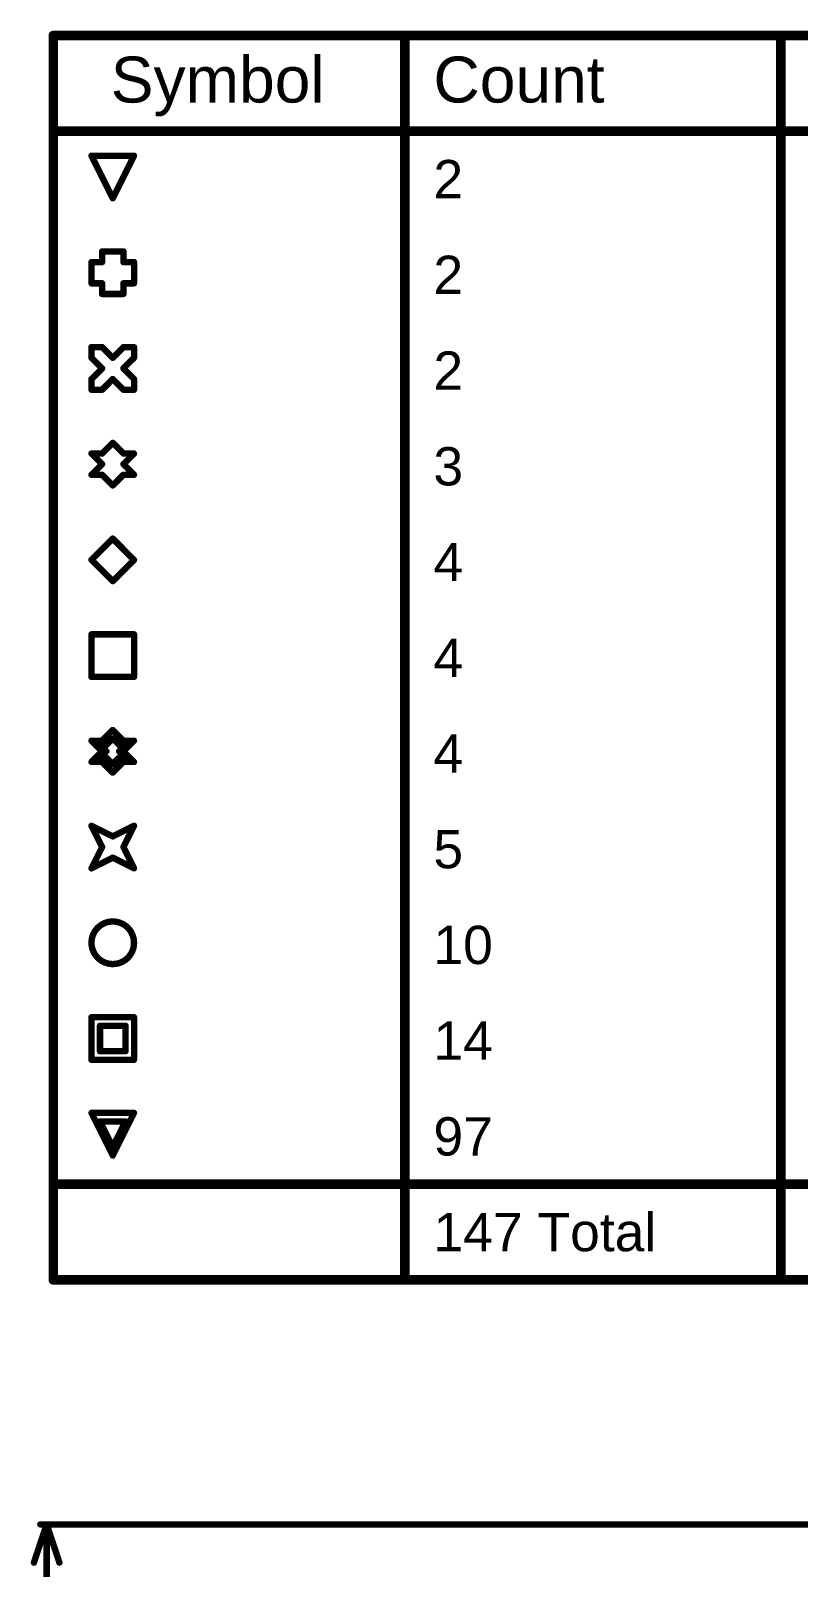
# Model space of a CAD drawing. Header units: inches. Extents: x 29 to 267, y 155 to 337.
# Drawn here: x 30.8 to 61.4, y 275.6 to 336.8 of the extents above; entities that cross this region are included whole.
import ezdxf

# ---------------------------------------------------------------- set-up
doc = ezdxf.new("R2010")
doc.units = ezdxf.units.IN
for name, color, linetype in [('Board Outline', 216, 'Continuous'), ('Dimension', 6, 'Continuous'), ('Drill Drawing', 1, 'Continuous')]:
    doc.layers.add(name, color=color, linetype=linetype)
doc.styles.add('Arial', font='', dxfattribs={"height": 0.2})
doc.styles.get('Arial').set_extended_font_data('Arial')

msp = doc.modelspace()

# ---------------------------------------------------------------- linework, layer by layer
at = {"layer": 'Board Outline'}
msp.add_lwpolyline([(55.145, 191.491, 0.254, 0.254, -2.452185), (125.145, 191.491, 0.254, 0.254, 0)], format="xyseb", dxfattribs=at)
at = {"layer": 'Dimension'}
for points in [[(30.912, 275.793, 0.254, 0.254, 0), (31.42, 277.317, 0.254, 0.254, 0)], [(31.166, 277.317, 0.254, 0.254, 0), (89.764, 277.317, 0.254, 0.254, 0)], [(31.42, 277.317, 0.254, 0.254, 0), (31.928, 275.793, 0.254, 0.254, 0)], [(31.42, 246.564, 0.254, 0.254, 0), (31.42, 277.317, 0.254, 0.254, 0)]]:
    msp.add_lwpolyline(points, format="xyseb", dxfattribs=at)
for points in [[(31.102, 277.317, 0.127, 0.127, 1), (31.229, 277.317, 0.127, 0.127, 1)], [(31.356, 277.317, 0.127, 0.127, 1), (31.483, 277.317, 0.127, 0.127, 1)], [(31.356, 277.317, 0.127, 0.127, 1), (31.483, 277.317, 0.127, 0.127, 1)], [(31.356, 277.317, 0.127, 0.127, 1), (31.483, 277.317, 0.127, 0.127, 1)], [(30.848, 275.793, 0.127, 0.127, 1), (30.975, 275.793, 0.127, 0.127, 1)], [(31.864, 275.793, 0.127, 0.127, 1), (31.991, 275.793, 0.127, 0.127, 1)]]:
    msp.add_lwpolyline(points, format="xyseb", close=True, dxfattribs=at)
at = {"layer": 'Drill Drawing'}
for points in [[(31.686, 336.575, 0.381, 0.381, 0), (225.232, 336.575, 0.381, 0.381, 0)], [(31.686, 287.045, 0.381, 0.381, 0), (31.686, 336.575, 0.381, 0.381, 0)], [(45.679, 287.045, 0.381, 0.381, 0), (45.679, 336.575, 0.381, 0.381, 0)], [(60.661, 287.045, 0.381, 0.381, 0), (60.661, 336.575, 0.381, 0.381, 0)], [(31.686, 332.765, 0.381, 0.381, 0), (225.232, 332.765, 0.381, 0.381, 0)], [(33.205, 331.792, 0.254, 0.254, 0), (34.899, 331.792, 0.254, 0.254, 0)], [(33.205, 331.792, 0.254, 0.254, 0), (34.052, 330.098, 0.254, 0.254, 0)], [(34.052, 330.098, 0.254, 0.254, 0), (34.899, 331.792, 0.254, 0.254, 0)], [(33.629, 327.558, 0.254, 0.254, 0), (33.629, 327.982, 0.254, 0.254, 0)], [(33.629, 327.982, 0.254, 0.254, 0), (34.475, 327.982, 0.254, 0.254, 0)], [(34.475, 327.558, 0.254, 0.254, 0), (34.475, 327.982, 0.254, 0.254, 0)], [(33.205, 326.712, 0.254, 0.254, 0), (33.205, 327.558, 0.254, 0.254, 0)], [(33.205, 327.558, 0.254, 0.254, 0), (33.629, 327.558, 0.254, 0.254, 0)], [(34.475, 327.558, 0.254, 0.254, 0), (34.899, 327.558, 0.254, 0.254, 0)], [(34.899, 326.712, 0.254, 0.254, 0), (34.899, 327.558, 0.254, 0.254, 0)], [(33.205, 326.712, 0.254, 0.254, 0), (33.629, 326.712, 0.254, 0.254, 0)], [(33.629, 326.288, 0.254, 0.254, 0), (33.629, 326.712, 0.254, 0.254, 0)], [(34.475, 326.712, 0.254, 0.254, 0), (34.899, 326.712, 0.254, 0.254, 0)], [(34.475, 326.288, 0.254, 0.254, 0), (34.475, 326.712, 0.254, 0.254, 0)], [(33.629, 326.288, 0.254, 0.254, 0), (34.475, 326.288, 0.254, 0.254, 0)], [(33.205, 323.748, 0.254, 0.254, 0), (33.205, 324.172, 0.254, 0.254, 0)], [(33.205, 324.172, 0.254, 0.254, 0), (33.629, 324.172, 0.254, 0.254, 0)], [(33.629, 324.172, 0.254, 0.254, 0), (34.052, 323.748, 0.254, 0.254, 0)], [(34.052, 323.748, 0.254, 0.254, 0), (34.475, 324.172, 0.254, 0.254, 0)], [(34.475, 324.172, 0.254, 0.254, 0), (34.899, 324.172, 0.254, 0.254, 0)], [(34.899, 323.748, 0.254, 0.254, 0), (34.899, 324.172, 0.254, 0.254, 0)], [(33.205, 323.748, 0.254, 0.254, 0), (33.629, 323.325, 0.254, 0.254, 0)], [(34.475, 323.325, 0.254, 0.254, 0), (34.899, 323.748, 0.254, 0.254, 0)], [(33.205, 322.902, 0.254, 0.254, 0), (33.629, 323.325, 0.254, 0.254, 0)], [(33.205, 322.478, 0.254, 0.254, 0), (33.205, 322.902, 0.254, 0.254, 0)], [(33.629, 322.478, 0.254, 0.254, 0), (34.052, 322.902, 0.254, 0.254, 0)], [(34.052, 322.902, 0.254, 0.254, 0), (34.475, 322.478, 0.254, 0.254, 0)], [(34.475, 323.325, 0.254, 0.254, 0), (34.899, 322.902, 0.254, 0.254, 0)], [(34.899, 322.478, 0.254, 0.254, 0), (34.899, 322.902, 0.254, 0.254, 0)], [(33.205, 322.478, 0.254, 0.254, 0), (33.629, 322.478, 0.254, 0.254, 0)], [(34.475, 322.478, 0.254, 0.254, 0), (34.899, 322.478, 0.254, 0.254, 0)], [(33.629, 319.938, 0.254, 0.254, 0), (34.052, 320.362, 0.254, 0.254, 0)], [(34.052, 320.362, 0.254, 0.254, 0), (34.475, 319.938, 0.254, 0.254, 0)], [(33.205, 319.938, 0.254, 0.254, 0), (33.629, 319.515, 0.254, 0.254, 0)], [(33.205, 319.938, 0.254, 0.254, 0), (33.629, 319.938, 0.254, 0.254, 0)], [(34.475, 319.938, 0.254, 0.254, 0), (34.899, 319.938, 0.254, 0.254, 0)], [(34.475, 319.515, 0.254, 0.254, 0), (34.899, 319.938, 0.254, 0.254, 0)], [(33.205, 319.092, 0.254, 0.254, 0), (33.629, 319.515, 0.254, 0.254, 0)], [(34.475, 319.515, 0.254, 0.254, 0), (34.899, 319.092, 0.254, 0.254, 0)], [(33.205, 319.092, 0.254, 0.254, 0), (33.629, 319.092, 0.254, 0.254, 0)], [(33.629, 319.092, 0.254, 0.254, 0), (34.052, 318.668, 0.254, 0.254, 0)], [(34.052, 318.668, 0.254, 0.254, 0), (34.475, 319.092, 0.254, 0.254, 0)], [(34.475, 319.092, 0.254, 0.254, 0), (34.899, 319.092, 0.254, 0.254, 0)], [(33.205, 315.705, 0.254, 0.254, 0), (34.052, 316.552, 0.254, 0.254, 0)], [(34.052, 316.552, 0.254, 0.254, 0), (34.899, 315.705, 0.254, 0.254, 0)], [(33.205, 315.705, 0.254, 0.254, 0), (34.052, 314.858, 0.254, 0.254, 0)], [(34.052, 314.858, 0.254, 0.254, 0), (34.899, 315.705, 0.254, 0.254, 0)], [(33.205, 312.742, 0.254, 0.254, 0), (34.899, 312.742, 0.254, 0.254, 0)], [(33.205, 311.048, 0.254, 0.254, 0), (33.205, 312.742, 0.254, 0.254, 0)], [(34.899, 311.048, 0.254, 0.254, 0), (34.899, 312.742, 0.254, 0.254, 0)], [(33.205, 311.048, 0.254, 0.254, 0), (34.899, 311.048, 0.254, 0.254, 0)], [(33.629, 308.508, 0.254, 0.254, 0), (34.052, 308.932, 0.254, 0.254, 0)], [(34.052, 308.932, 0.254, 0.254, 0), (34.475, 308.508, 0.254, 0.254, 0)], [(33.205, 308.508, 0.254, 0.254, 0), (33.629, 308.085, 0.254, 0.254, 0)], [(33.205, 308.508, 0.254, 0.254, 0), (33.629, 308.508, 0.254, 0.254, 0)], [(33.544, 308.339, 0.254, 0.254, 0), (33.798, 308.085, 0.254, 0.254, 0)], [(33.544, 308.339, 0.254, 0.254, 0), (33.798, 308.339, 0.254, 0.254, 0)], [(33.798, 308.339, 0.254, 0.254, 0), (34.052, 308.593, 0.254, 0.254, 0)], [(34.052, 308.593, 0.254, 0.254, 0), (34.306, 308.339, 0.254, 0.254, 0)], [(34.306, 308.339, 0.254, 0.254, 0), (34.56, 308.339, 0.254, 0.254, 0)], [(34.306, 308.085, 0.254, 0.254, 0), (34.56, 308.339, 0.254, 0.254, 0)], [(34.475, 308.508, 0.254, 0.254, 0), (34.899, 308.508, 0.254, 0.254, 0)], [(34.475, 308.085, 0.254, 0.254, 0), (34.899, 308.508, 0.254, 0.254, 0)], [(33.205, 307.662, 0.254, 0.254, 0), (33.629, 308.085, 0.254, 0.254, 0)], [(33.205, 307.662, 0.254, 0.254, 0), (33.629, 307.662, 0.254, 0.254, 0)], [(33.544, 307.831, 0.254, 0.254, 0), (33.798, 308.085, 0.254, 0.254, 0)], [(33.544, 307.831, 0.254, 0.254, 0), (33.798, 307.831, 0.254, 0.254, 0)], [(33.629, 307.662, 0.254, 0.254, 0), (34.052, 307.238, 0.254, 0.254, 0)], [(33.798, 307.831, 0.254, 0.254, 0), (34.052, 307.577, 0.254, 0.254, 0)], [(34.052, 307.577, 0.254, 0.254, 0), (34.306, 307.831, 0.254, 0.254, 0)], [(34.052, 307.238, 0.254, 0.254, 0), (34.475, 307.662, 0.254, 0.254, 0)], [(34.306, 308.085, 0.254, 0.254, 0), (34.56, 307.831, 0.254, 0.254, 0)], [(34.306, 307.831, 0.254, 0.254, 0), (34.56, 307.831, 0.254, 0.254, 0)], [(34.475, 308.085, 0.254, 0.254, 0), (34.899, 307.662, 0.254, 0.254, 0)], [(34.475, 307.662, 0.254, 0.254, 0), (34.899, 307.662, 0.254, 0.254, 0)], [(33.205, 305.122, 0.254, 0.254, 0), (34.052, 304.698, 0.254, 0.254, 0)], [(33.205, 305.122, 0.254, 0.254, 0), (33.629, 304.275, 0.254, 0.254, 0)], [(34.052, 304.698, 0.254, 0.254, 0), (34.899, 305.122, 0.254, 0.254, 0)], [(34.475, 304.275, 0.254, 0.254, 0), (34.899, 305.122, 0.254, 0.254, 0)], [(33.205, 303.428, 0.254, 0.254, 0), (33.629, 304.275, 0.254, 0.254, 0)], [(33.205, 303.428, 0.254, 0.254, 0), (34.052, 303.852, 0.254, 0.254, 0)], [(34.052, 303.852, 0.254, 0.254, 0), (34.899, 303.428, 0.254, 0.254, 0)], [(34.475, 304.275, 0.254, 0.254, 0), (34.899, 303.428, 0.254, 0.254, 0)], [(33.205, 297.502, 0.254, 0.254, 0), (34.899, 297.502, 0.254, 0.254, 0)], [(33.205, 295.808, 0.254, 0.254, 0), (33.205, 297.502, 0.254, 0.254, 0)], [(33.544, 297.163, 0.254, 0.254, 0), (34.56, 297.163, 0.254, 0.254, 0)], [(33.544, 296.147, 0.254, 0.254, 0), (33.544, 297.163, 0.254, 0.254, 0)], [(34.56, 296.147, 0.254, 0.254, 0), (34.56, 297.163, 0.254, 0.254, 0)], [(34.899, 295.808, 0.254, 0.254, 0), (34.899, 297.502, 0.254, 0.254, 0)], [(33.544, 296.147, 0.254, 0.254, 0), (34.56, 296.147, 0.254, 0.254, 0)], [(33.205, 295.808, 0.254, 0.254, 0), (34.899, 295.808, 0.254, 0.254, 0)], [(33.205, 293.692, 0.254, 0.254, 0), (34.899, 293.692, 0.254, 0.254, 0)], [(33.205, 293.692, 0.254, 0.254, 0), (34.052, 291.998, 0.254, 0.254, 0)], [(34.052, 291.998, 0.254, 0.254, 0), (34.899, 293.692, 0.254, 0.254, 0)], [(33.544, 293.353, 0.254, 0.254, 0), (34.56, 293.353, 0.254, 0.254, 0)], [(33.544, 293.353, 0.254, 0.254, 0), (34.052, 292.337, 0.254, 0.254, 0)], [(34.052, 292.337, 0.254, 0.254, 0), (34.56, 293.353, 0.254, 0.254, 0)], [(31.686, 290.855, 0.381, 0.381, 0), (225.232, 290.855, 0.381, 0.381, 0)], [(31.686, 287.045, 0.381, 0.381, 0), (225.232, 287.045, 0.381, 0.381, 0)]]:
    msp.add_lwpolyline(points, format="xyseb", dxfattribs=at)
for points in [[(31.591, 336.575, 0.191, 0.191, 1), (31.782, 336.575, 0.191, 0.191, 1)], [(31.591, 336.575, 0.191, 0.191, 1), (31.782, 336.575, 0.191, 0.191, 1)], [(45.583, 336.575, 0.191, 0.191, 1), (45.774, 336.575, 0.191, 0.191, 1)], [(60.566, 336.575, 0.191, 0.191, 1), (60.756, 336.575, 0.191, 0.191, 1)], [(31.591, 332.765, 0.191, 0.191, 1), (31.782, 332.765, 0.191, 0.191, 1)], [(33.142, 331.792, 0.127, 0.127, 1), (33.269, 331.792, 0.127, 0.127, 1)], [(33.142, 331.792, 0.127, 0.127, 1), (33.269, 331.792, 0.127, 0.127, 1)], [(34.835, 331.792, 0.127, 0.127, 1), (34.962, 331.792, 0.127, 0.127, 1)], [(34.835, 331.792, 0.127, 0.127, 1), (34.962, 331.792, 0.127, 0.127, 1)], [(33.988, 330.098, 0.127, 0.127, 1), (34.115, 330.098, 0.127, 0.127, 1)], [(33.988, 330.098, 0.127, 0.127, 1), (34.115, 330.098, 0.127, 0.127, 1)], [(33.565, 327.982, 0.127, 0.127, 1), (33.692, 327.982, 0.127, 0.127, 1)], [(33.565, 327.982, 0.127, 0.127, 1), (33.692, 327.982, 0.127, 0.127, 1)], [(34.412, 327.982, 0.127, 0.127, 1), (34.539, 327.982, 0.127, 0.127, 1)], [(34.412, 327.982, 0.127, 0.127, 1), (34.539, 327.982, 0.127, 0.127, 1)], [(33.142, 327.558, 0.127, 0.127, 1), (33.269, 327.558, 0.127, 0.127, 1)], [(33.142, 327.558, 0.127, 0.127, 1), (33.269, 327.558, 0.127, 0.127, 1)], [(33.565, 327.558, 0.127, 0.127, 1), (33.692, 327.558, 0.127, 0.127, 1)], [(33.565, 327.558, 0.127, 0.127, 1), (33.692, 327.558, 0.127, 0.127, 1)], [(34.412, 327.558, 0.127, 0.127, 1), (34.539, 327.558, 0.127, 0.127, 1)], [(34.412, 327.558, 0.127, 0.127, 1), (34.539, 327.558, 0.127, 0.127, 1)], [(34.835, 327.558, 0.127, 0.127, 1), (34.962, 327.558, 0.127, 0.127, 1)], [(34.835, 327.558, 0.127, 0.127, 1), (34.962, 327.558, 0.127, 0.127, 1)], [(33.142, 326.712, 0.127, 0.127, 1), (33.269, 326.712, 0.127, 0.127, 1)], [(33.142, 326.712, 0.127, 0.127, 1), (33.269, 326.712, 0.127, 0.127, 1)], [(33.565, 326.712, 0.127, 0.127, 1), (33.692, 326.712, 0.127, 0.127, 1)], [(33.565, 326.712, 0.127, 0.127, 1), (33.692, 326.712, 0.127, 0.127, 1)], [(34.412, 326.712, 0.127, 0.127, 1), (34.539, 326.712, 0.127, 0.127, 1)], [(34.412, 326.712, 0.127, 0.127, 1), (34.539, 326.712, 0.127, 0.127, 1)], [(34.835, 326.712, 0.127, 0.127, 1), (34.962, 326.712, 0.127, 0.127, 1)], [(34.835, 326.712, 0.127, 0.127, 1), (34.962, 326.712, 0.127, 0.127, 1)], [(33.565, 326.288, 0.127, 0.127, 1), (33.692, 326.288, 0.127, 0.127, 1)], [(33.565, 326.288, 0.127, 0.127, 1), (33.692, 326.288, 0.127, 0.127, 1)], [(34.412, 326.288, 0.127, 0.127, 1), (34.539, 326.288, 0.127, 0.127, 1)], [(34.412, 326.288, 0.127, 0.127, 1), (34.539, 326.288, 0.127, 0.127, 1)], [(33.142, 324.172, 0.127, 0.127, 1), (33.269, 324.172, 0.127, 0.127, 1)], [(33.142, 324.172, 0.127, 0.127, 1), (33.269, 324.172, 0.127, 0.127, 1)], [(33.565, 324.172, 0.127, 0.127, 1), (33.692, 324.172, 0.127, 0.127, 1)], [(33.565, 324.172, 0.127, 0.127, 1), (33.692, 324.172, 0.127, 0.127, 1)], [(34.412, 324.172, 0.127, 0.127, 1), (34.539, 324.172, 0.127, 0.127, 1)], [(34.412, 324.172, 0.127, 0.127, 1), (34.539, 324.172, 0.127, 0.127, 1)], [(34.835, 324.172, 0.127, 0.127, 1), (34.962, 324.172, 0.127, 0.127, 1)], [(34.835, 324.172, 0.127, 0.127, 1), (34.962, 324.172, 0.127, 0.127, 1)], [(33.142, 323.748, 0.127, 0.127, 1), (33.269, 323.748, 0.127, 0.127, 1)], [(33.142, 323.748, 0.127, 0.127, 1), (33.269, 323.748, 0.127, 0.127, 1)], [(33.988, 323.748, 0.127, 0.127, 1), (34.115, 323.748, 0.127, 0.127, 1)], [(33.988, 323.748, 0.127, 0.127, 1), (34.115, 323.748, 0.127, 0.127, 1)], [(34.835, 323.748, 0.127, 0.127, 1), (34.962, 323.748, 0.127, 0.127, 1)], [(34.835, 323.748, 0.127, 0.127, 1), (34.962, 323.748, 0.127, 0.127, 1)], [(33.142, 322.902, 0.127, 0.127, 1), (33.269, 322.902, 0.127, 0.127, 1)], [(33.142, 322.902, 0.127, 0.127, 1), (33.269, 322.902, 0.127, 0.127, 1)], [(33.565, 323.325, 0.127, 0.127, 1), (33.692, 323.325, 0.127, 0.127, 1)], [(33.565, 323.325, 0.127, 0.127, 1), (33.692, 323.325, 0.127, 0.127, 1)], [(33.988, 322.902, 0.127, 0.127, 1), (34.115, 322.902, 0.127, 0.127, 1)], [(33.988, 322.902, 0.127, 0.127, 1), (34.115, 322.902, 0.127, 0.127, 1)], [(34.412, 323.325, 0.127, 0.127, 1), (34.539, 323.325, 0.127, 0.127, 1)], [(34.412, 323.325, 0.127, 0.127, 1), (34.539, 323.325, 0.127, 0.127, 1)], [(34.835, 322.902, 0.127, 0.127, 1), (34.962, 322.902, 0.127, 0.127, 1)], [(34.835, 322.902, 0.127, 0.127, 1), (34.962, 322.902, 0.127, 0.127, 1)], [(33.142, 322.478, 0.127, 0.127, 1), (33.269, 322.478, 0.127, 0.127, 1)], [(33.142, 322.478, 0.127, 0.127, 1), (33.269, 322.478, 0.127, 0.127, 1)], [(33.565, 322.478, 0.127, 0.127, 1), (33.692, 322.478, 0.127, 0.127, 1)], [(33.565, 322.478, 0.127, 0.127, 1), (33.692, 322.478, 0.127, 0.127, 1)], [(34.412, 322.478, 0.127, 0.127, 1), (34.539, 322.478, 0.127, 0.127, 1)], [(34.412, 322.478, 0.127, 0.127, 1), (34.539, 322.478, 0.127, 0.127, 1)], [(34.835, 322.478, 0.127, 0.127, 1), (34.962, 322.478, 0.127, 0.127, 1)], [(34.835, 322.478, 0.127, 0.127, 1), (34.962, 322.478, 0.127, 0.127, 1)], [(33.988, 320.362, 0.127, 0.127, 1), (34.115, 320.362, 0.127, 0.127, 1)], [(33.988, 320.362, 0.127, 0.127, 1), (34.115, 320.362, 0.127, 0.127, 1)], [(33.142, 319.938, 0.127, 0.127, 1), (33.269, 319.938, 0.127, 0.127, 1)], [(33.142, 319.938, 0.127, 0.127, 1), (33.269, 319.938, 0.127, 0.127, 1)], [(33.565, 319.938, 0.127, 0.127, 1), (33.692, 319.938, 0.127, 0.127, 1)], [(33.565, 319.938, 0.127, 0.127, 1), (33.692, 319.938, 0.127, 0.127, 1)], [(34.412, 319.938, 0.127, 0.127, 1), (34.539, 319.938, 0.127, 0.127, 1)], [(34.412, 319.938, 0.127, 0.127, 1), (34.539, 319.938, 0.127, 0.127, 1)], [(34.835, 319.938, 0.127, 0.127, 1), (34.962, 319.938, 0.127, 0.127, 1)], [(34.835, 319.938, 0.127, 0.127, 1), (34.962, 319.938, 0.127, 0.127, 1)], [(33.565, 319.515, 0.127, 0.127, 1), (33.692, 319.515, 0.127, 0.127, 1)], [(33.565, 319.515, 0.127, 0.127, 1), (33.692, 319.515, 0.127, 0.127, 1)], [(34.412, 319.515, 0.127, 0.127, 1), (34.539, 319.515, 0.127, 0.127, 1)], [(34.412, 319.515, 0.127, 0.127, 1), (34.539, 319.515, 0.127, 0.127, 1)], [(33.142, 319.092, 0.127, 0.127, 1), (33.269, 319.092, 0.127, 0.127, 1)], [(33.142, 319.092, 0.127, 0.127, 1), (33.269, 319.092, 0.127, 0.127, 1)], [(33.565, 319.092, 0.127, 0.127, 1), (33.692, 319.092, 0.127, 0.127, 1)], [(33.565, 319.092, 0.127, 0.127, 1), (33.692, 319.092, 0.127, 0.127, 1)], [(33.988, 318.668, 0.127, 0.127, 1), (34.115, 318.668, 0.127, 0.127, 1)], [(33.988, 318.668, 0.127, 0.127, 1), (34.115, 318.668, 0.127, 0.127, 1)], [(34.412, 319.092, 0.127, 0.127, 1), (34.539, 319.092, 0.127, 0.127, 1)], [(34.412, 319.092, 0.127, 0.127, 1), (34.539, 319.092, 0.127, 0.127, 1)], [(34.835, 319.092, 0.127, 0.127, 1), (34.962, 319.092, 0.127, 0.127, 1)], [(34.835, 319.092, 0.127, 0.127, 1), (34.962, 319.092, 0.127, 0.127, 1)], [(33.988, 316.552, 0.127, 0.127, 1), (34.115, 316.552, 0.127, 0.127, 1)], [(33.988, 316.552, 0.127, 0.127, 1), (34.115, 316.552, 0.127, 0.127, 1)], [(33.142, 315.705, 0.127, 0.127, 1), (33.269, 315.705, 0.127, 0.127, 1)], [(33.142, 315.705, 0.127, 0.127, 1), (33.269, 315.705, 0.127, 0.127, 1)], [(34.835, 315.705, 0.127, 0.127, 1), (34.962, 315.705, 0.127, 0.127, 1)], [(34.835, 315.705, 0.127, 0.127, 1), (34.962, 315.705, 0.127, 0.127, 1)], [(33.988, 314.858, 0.127, 0.127, 1), (34.115, 314.858, 0.127, 0.127, 1)], [(33.988, 314.858, 0.127, 0.127, 1), (34.115, 314.858, 0.127, 0.127, 1)], [(33.142, 312.742, 0.127, 0.127, 1), (33.269, 312.742, 0.127, 0.127, 1)], [(33.142, 312.742, 0.127, 0.127, 1), (33.269, 312.742, 0.127, 0.127, 1)], [(34.835, 312.742, 0.127, 0.127, 1), (34.962, 312.742, 0.127, 0.127, 1)], [(34.835, 312.742, 0.127, 0.127, 1), (34.962, 312.742, 0.127, 0.127, 1)], [(33.142, 311.048, 0.127, 0.127, 1), (33.269, 311.048, 0.127, 0.127, 1)], [(33.142, 311.048, 0.127, 0.127, 1), (33.269, 311.048, 0.127, 0.127, 1)], [(34.835, 311.048, 0.127, 0.127, 1), (34.962, 311.048, 0.127, 0.127, 1)], [(34.835, 311.048, 0.127, 0.127, 1), (34.962, 311.048, 0.127, 0.127, 1)], [(33.988, 308.932, 0.127, 0.127, 1), (34.115, 308.932, 0.127, 0.127, 1)], [(33.988, 308.932, 0.127, 0.127, 1), (34.115, 308.932, 0.127, 0.127, 1)], [(33.142, 308.508, 0.127, 0.127, 1), (33.269, 308.508, 0.127, 0.127, 1)], [(33.142, 308.508, 0.127, 0.127, 1), (33.269, 308.508, 0.127, 0.127, 1)], [(33.48, 308.339, 0.127, 0.127, 1), (33.607, 308.339, 0.127, 0.127, 1)], [(33.48, 308.339, 0.127, 0.127, 1), (33.607, 308.339, 0.127, 0.127, 1)], [(33.565, 308.508, 0.127, 0.127, 1), (33.692, 308.508, 0.127, 0.127, 1)], [(33.565, 308.508, 0.127, 0.127, 1), (33.692, 308.508, 0.127, 0.127, 1)], [(33.734, 308.339, 0.127, 0.127, 1), (33.861, 308.339, 0.127, 0.127, 1)], [(33.734, 308.339, 0.127, 0.127, 1), (33.861, 308.339, 0.127, 0.127, 1)], [(33.988, 308.593, 0.127, 0.127, 1), (34.115, 308.593, 0.127, 0.127, 1)], [(33.988, 308.593, 0.127, 0.127, 1), (34.115, 308.593, 0.127, 0.127, 1)], [(34.242, 308.339, 0.127, 0.127, 1), (34.369, 308.339, 0.127, 0.127, 1)], [(34.242, 308.339, 0.127, 0.127, 1), (34.369, 308.339, 0.127, 0.127, 1)], [(34.412, 308.508, 0.127, 0.127, 1), (34.539, 308.508, 0.127, 0.127, 1)], [(34.412, 308.508, 0.127, 0.127, 1), (34.539, 308.508, 0.127, 0.127, 1)], [(34.496, 308.339, 0.127, 0.127, 1), (34.623, 308.339, 0.127, 0.127, 1)], [(34.496, 308.339, 0.127, 0.127, 1), (34.623, 308.339, 0.127, 0.127, 1)], [(34.835, 308.508, 0.127, 0.127, 1), (34.962, 308.508, 0.127, 0.127, 1)], [(34.835, 308.508, 0.127, 0.127, 1), (34.962, 308.508, 0.127, 0.127, 1)], [(33.142, 307.662, 0.127, 0.127, 1), (33.269, 307.662, 0.127, 0.127, 1)], [(33.142, 307.662, 0.127, 0.127, 1), (33.269, 307.662, 0.127, 0.127, 1)], [(33.48, 307.831, 0.127, 0.127, 1), (33.607, 307.831, 0.127, 0.127, 1)], [(33.48, 307.831, 0.127, 0.127, 1), (33.607, 307.831, 0.127, 0.127, 1)], [(33.565, 308.085, 0.127, 0.127, 1), (33.692, 308.085, 0.127, 0.127, 1)], [(33.565, 308.085, 0.127, 0.127, 1), (33.692, 308.085, 0.127, 0.127, 1)], [(33.565, 307.662, 0.127, 0.127, 1), (33.692, 307.662, 0.127, 0.127, 1)], [(33.565, 307.662, 0.127, 0.127, 1), (33.692, 307.662, 0.127, 0.127, 1)], [(33.734, 308.085, 0.127, 0.127, 1), (33.861, 308.085, 0.127, 0.127, 1)], [(33.734, 308.085, 0.127, 0.127, 1), (33.861, 308.085, 0.127, 0.127, 1)], [(33.734, 307.831, 0.127, 0.127, 1), (33.861, 307.831, 0.127, 0.127, 1)], [(33.734, 307.831, 0.127, 0.127, 1), (33.861, 307.831, 0.127, 0.127, 1)], [(33.988, 307.577, 0.127, 0.127, 1), (34.115, 307.577, 0.127, 0.127, 1)], [(33.988, 307.577, 0.127, 0.127, 1), (34.115, 307.577, 0.127, 0.127, 1)], [(34.242, 308.085, 0.127, 0.127, 1), (34.369, 308.085, 0.127, 0.127, 1)], [(34.242, 308.085, 0.127, 0.127, 1), (34.369, 308.085, 0.127, 0.127, 1)], [(34.242, 307.831, 0.127, 0.127, 1), (34.369, 307.831, 0.127, 0.127, 1)], [(34.242, 307.831, 0.127, 0.127, 1), (34.369, 307.831, 0.127, 0.127, 1)], [(34.412, 308.085, 0.127, 0.127, 1), (34.539, 308.085, 0.127, 0.127, 1)], [(34.412, 308.085, 0.127, 0.127, 1), (34.539, 308.085, 0.127, 0.127, 1)], [(34.412, 307.662, 0.127, 0.127, 1), (34.539, 307.662, 0.127, 0.127, 1)], [(34.412, 307.662, 0.127, 0.127, 1), (34.539, 307.662, 0.127, 0.127, 1)], [(34.496, 307.831, 0.127, 0.127, 1), (34.623, 307.831, 0.127, 0.127, 1)], [(34.496, 307.831, 0.127, 0.127, 1), (34.623, 307.831, 0.127, 0.127, 1)], [(34.835, 307.662, 0.127, 0.127, 1), (34.962, 307.662, 0.127, 0.127, 1)], [(34.835, 307.662, 0.127, 0.127, 1), (34.962, 307.662, 0.127, 0.127, 1)], [(33.988, 307.238, 0.127, 0.127, 1), (34.115, 307.238, 0.127, 0.127, 1)], [(33.988, 307.238, 0.127, 0.127, 1), (34.115, 307.238, 0.127, 0.127, 1)], [(33.142, 305.122, 0.127, 0.127, 1), (33.269, 305.122, 0.127, 0.127, 1)], [(33.142, 305.122, 0.127, 0.127, 1), (33.269, 305.122, 0.127, 0.127, 1)], [(34.835, 305.122, 0.127, 0.127, 1), (34.962, 305.122, 0.127, 0.127, 1)], [(34.835, 305.122, 0.127, 0.127, 1), (34.962, 305.122, 0.127, 0.127, 1)], [(33.988, 304.698, 0.127, 0.127, 1), (34.115, 304.698, 0.127, 0.127, 1)], [(33.988, 304.698, 0.127, 0.127, 1), (34.115, 304.698, 0.127, 0.127, 1)], [(33.565, 304.275, 0.127, 0.127, 1), (33.692, 304.275, 0.127, 0.127, 1)], [(33.565, 304.275, 0.127, 0.127, 1), (33.692, 304.275, 0.127, 0.127, 1)], [(33.988, 303.852, 0.127, 0.127, 1), (34.115, 303.852, 0.127, 0.127, 1)], [(33.988, 303.852, 0.127, 0.127, 1), (34.115, 303.852, 0.127, 0.127, 1)], [(34.412, 304.275, 0.127, 0.127, 1), (34.539, 304.275, 0.127, 0.127, 1)], [(34.412, 304.275, 0.127, 0.127, 1), (34.539, 304.275, 0.127, 0.127, 1)], [(33.142, 303.428, 0.127, 0.127, 1), (33.269, 303.428, 0.127, 0.127, 1)], [(33.142, 303.428, 0.127, 0.127, 1), (33.269, 303.428, 0.127, 0.127, 1)], [(34.835, 303.428, 0.127, 0.127, 1), (34.962, 303.428, 0.127, 0.127, 1)], [(34.835, 303.428, 0.127, 0.127, 1), (34.962, 303.428, 0.127, 0.127, 1)], [(34.899, 300.465, 0.254, 0.254, 1), (33.205, 300.465, 0.254, 0.254, 1)], [(33.142, 300.465, 0.127, 0.127, 1), (33.269, 300.465, 0.127, 0.127, 1)], [(34.835, 300.465, 0.127, 0.127, 1), (34.962, 300.465, 0.127, 0.127, 1)], [(33.142, 297.502, 0.127, 0.127, 1), (33.269, 297.502, 0.127, 0.127, 1)], [(33.142, 297.502, 0.127, 0.127, 1), (33.269, 297.502, 0.127, 0.127, 1)], [(33.48, 297.163, 0.127, 0.127, 1), (33.607, 297.163, 0.127, 0.127, 1)], [(33.48, 297.163, 0.127, 0.127, 1), (33.607, 297.163, 0.127, 0.127, 1)], [(34.496, 297.163, 0.127, 0.127, 1), (34.623, 297.163, 0.127, 0.127, 1)], [(34.496, 297.163, 0.127, 0.127, 1), (34.623, 297.163, 0.127, 0.127, 1)], [(34.835, 297.502, 0.127, 0.127, 1), (34.962, 297.502, 0.127, 0.127, 1)], [(34.835, 297.502, 0.127, 0.127, 1), (34.962, 297.502, 0.127, 0.127, 1)], [(33.48, 296.147, 0.127, 0.127, 1), (33.607, 296.147, 0.127, 0.127, 1)], [(33.48, 296.147, 0.127, 0.127, 1), (33.607, 296.147, 0.127, 0.127, 1)], [(34.496, 296.147, 0.127, 0.127, 1), (34.623, 296.147, 0.127, 0.127, 1)], [(34.496, 296.147, 0.127, 0.127, 1), (34.623, 296.147, 0.127, 0.127, 1)], [(33.142, 295.808, 0.127, 0.127, 1), (33.269, 295.808, 0.127, 0.127, 1)], [(33.142, 295.808, 0.127, 0.127, 1), (33.269, 295.808, 0.127, 0.127, 1)], [(34.835, 295.808, 0.127, 0.127, 1), (34.962, 295.808, 0.127, 0.127, 1)], [(34.835, 295.808, 0.127, 0.127, 1), (34.962, 295.808, 0.127, 0.127, 1)], [(33.142, 293.692, 0.127, 0.127, 1), (33.269, 293.692, 0.127, 0.127, 1)], [(33.142, 293.692, 0.127, 0.127, 1), (33.269, 293.692, 0.127, 0.127, 1)], [(34.835, 293.692, 0.127, 0.127, 1), (34.962, 293.692, 0.127, 0.127, 1)], [(34.835, 293.692, 0.127, 0.127, 1), (34.962, 293.692, 0.127, 0.127, 1)], [(33.48, 293.353, 0.127, 0.127, 1), (33.607, 293.353, 0.127, 0.127, 1)], [(33.48, 293.353, 0.127, 0.127, 1), (33.607, 293.353, 0.127, 0.127, 1)], [(34.496, 293.353, 0.127, 0.127, 1), (34.623, 293.353, 0.127, 0.127, 1)], [(34.496, 293.353, 0.127, 0.127, 1), (34.623, 293.353, 0.127, 0.127, 1)], [(33.988, 292.337, 0.127, 0.127, 1), (34.115, 292.337, 0.127, 0.127, 1)], [(33.988, 292.337, 0.127, 0.127, 1), (34.115, 292.337, 0.127, 0.127, 1)], [(33.988, 291.998, 0.127, 0.127, 1), (34.115, 291.998, 0.127, 0.127, 1)], [(33.988, 291.998, 0.127, 0.127, 1), (34.115, 291.998, 0.127, 0.127, 1)], [(31.591, 290.855, 0.191, 0.191, 1), (31.782, 290.855, 0.191, 0.191, 1)], [(31.591, 287.045, 0.191, 0.191, 1), (31.782, 287.045, 0.191, 0.191, 1)], [(31.591, 287.045, 0.191, 0.191, 1), (31.782, 287.045, 0.191, 0.191, 1)], [(45.583, 287.045, 0.191, 0.191, 1), (45.774, 287.045, 0.191, 0.191, 1)], [(60.566, 287.045, 0.191, 0.191, 1), (60.756, 287.045, 0.191, 0.191, 1)]]:
    msp.add_lwpolyline(points, format="xyseb", close=True, dxfattribs=at)

# ---------------------------------------------------------------- texts
at = {"layer": 'Drill Drawing', "style": 'Arial'}
for s, height, p in [('Symbol', 1.8288, (33.972, 333.908)), ('Count', 1.8288, (46.822, 333.908)), ('2', 1.524, (46.822, 330.098)), ('2', 1.524, (46.822, 326.288)), ('2', 1.524, (46.822, 322.478)), ('3', 1.524, (46.822, 318.668)), ('4', 1.524, (46.822, 314.858)), ('4', 1.524, (46.822, 311.048)), ('4', 1.524, (46.822, 307.238)), ('5', 1.524, (46.822, 303.428)), ('10', 1.524, (46.822, 299.618)), ('14', 1.524, (46.822, 295.808)), ('97', 1.524, (46.822, 291.998)), ('147 Total', 1.524, (46.822, 288.188))]:
    msp.add_text(s, height=height, dxfattribs=at).set_placement(p)

doc.saveas('drawing.dxf')
